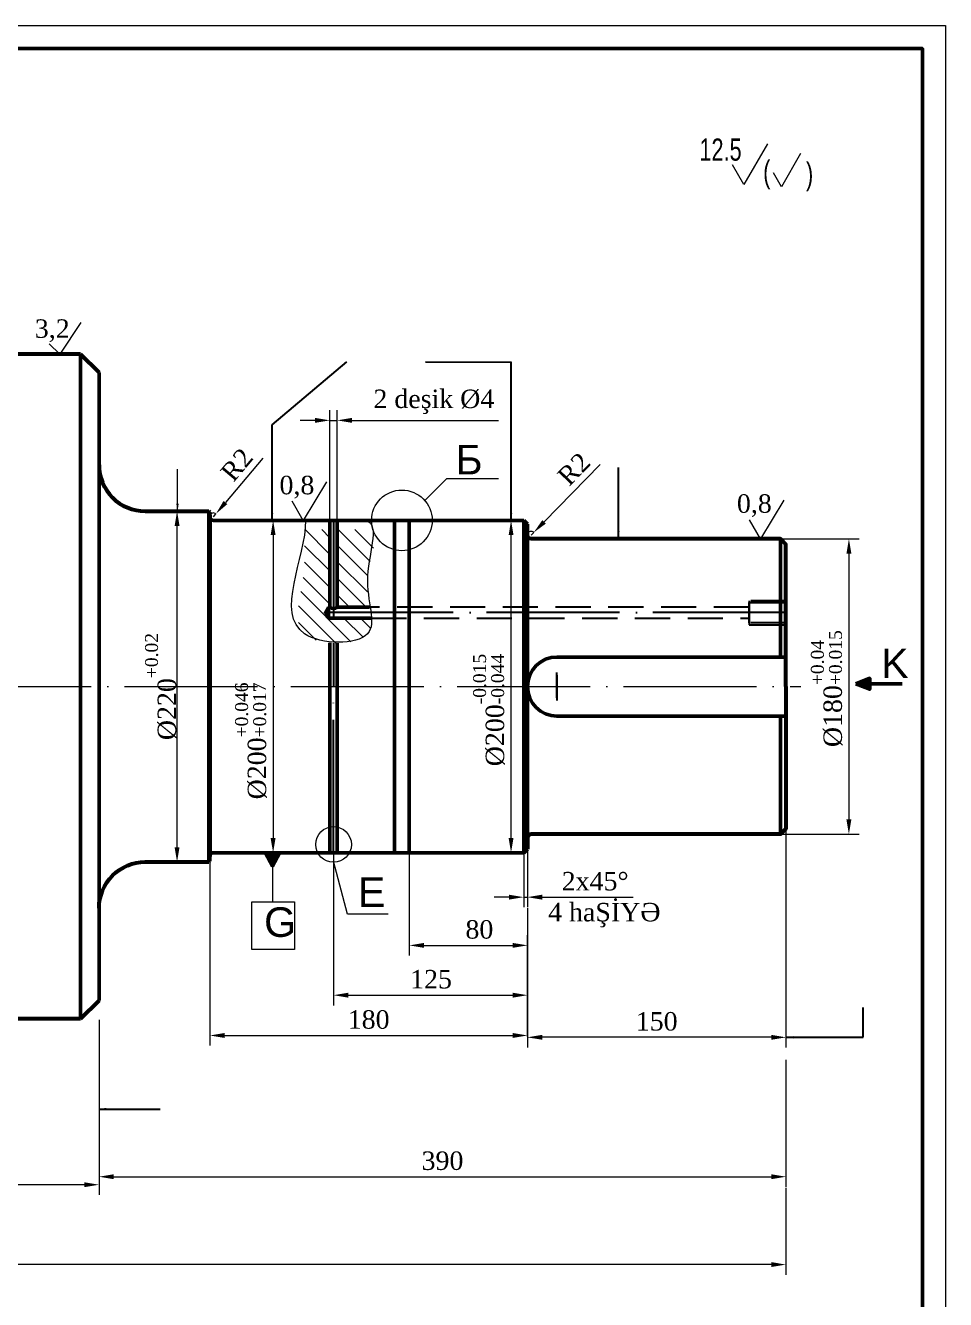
# Model space of a CAD drawing. Header units: millimetres. Extents: x -954 to 34898, y -2134 to 12006.
# Drawn here: x 22281 to 22779, y 4800 to 5490 of the extents above; entities that cross this region are included whole.
import ezdxf

# ---------------------------------------------------------------- set-up
doc = ezdxf.new("R2010")
doc.units = ezdxf.units.MM
doc.header["$LTSCALE"] = 3
for name, pattern in [('ACAD_ISO04W100', [30, 24, -3, 0, -3]), ('ACAD_ISO05W100', [33, 24, -3, 0, -3, 0, -3]), ('DASHED2', [9.525, 6.35, -3.175])]:
    doc.linetypes.add(name, pattern=pattern)
for name, color, linetype, lineweight in [('êîíòóðíàÿ', 7, 'Continuous', 53), ('îñåâûå', 101, 'ACAD_ISO04W100', 20), ('контурная', 7, 'Continuous', 50), ('невидимые', 7, 'DASHED2', 25), ('осевые', 1, 'ACAD_ISO04W100', 25), ('размеры', 80, 'ACAD_ISO05W100', 25), ('тонкая', 7, 'Continuous', 20), ('тонкий', 7, 'Continuous', 20)]:
    doc.layers.add(name, color=color, linetype=linetype, lineweight=lineweight)
doc.styles.add('s1v2.5', font='arial.ttf', dxfattribs={"width": 0.7, "height": 2.5})
doc.styles.add('s2.5v4', font='times.ttf', dxfattribs={"height": 10})
doc.styles.add('s3v2.5', font='arial.ttf', dxfattribs={"width": 0.8, "height": 7.5})
doc.styles.add('s4v4', font='arial.ttf', dxfattribs={"height": 16})
doc.dimstyles.new('s2.5v4', dxfattribs={"dimtxt": 10, "dimasz": 8, "dimexe": 5.5, "dimexo": 0.5, "dimgap": 3.5, "dimtad": 1, "dimdec": 0, "dimtxsty": 's2.5v4', "dimcen": 2.5, "dimclrd": 256, "dimclre": 1, "dimclrt": 256, "dimadec": 0, "dimazin": 0, "dimtfac": 1, "dimtdec": 0, "dimtmove": 0, "dimatfit": 3, "dimfxl": 1, "dimlwd": -1, "dimlwe": -1, "dimarcsym": 0})
doc.dimstyles.new('s3v2.5', dxfattribs={"dimtxt": 7.5, "dimasz": 4, "dimexe": 1.25, "dimexo": 0.625, "dimtad": 1, "dimtxsty": 's3v2.5', "dimcen": 1.5, "dimclrd": 6, "dimclre": 256, "dimclrt": 1, "dimadec": 0, "dimazin": 0, "dimtfac": 1, "dimtmove": 0, "dimatfit": 3, "dimfxl": 1, "dimlwd": -1, "dimlwe": -1, "dimarcsym": 0})

# ---------------------------------------------------------------- blocks, each defined once
blk = doc.blocks.new('*D1932')
at = {"layer": 'Defpoints', "color": 0, "transparency": 16777216}
for p in [(22173.68, 4952.24), (22320.48, 4952.24), (22173.68, 4862.42)]:
    blk.add_point(p, dxfattribs=at)
at = {"layer": 'тонкая', "color": 1, "transparency": 16777216}
for p, q in [((22173.68, 4951.74), (22173.68, 4856.92)), ((22320.48, 4951.74), (22320.48, 4856.92))]:
    blk.add_line(p, q, dxfattribs=at)
at = {"layer": 'тонкая', "transparency": 16777216}
blk.add_line((22312.48, 4862.42), (22181.68, 4862.42), dxfattribs=at)
for points in [[(22181.68, 4863.75), (22181.68, 4861.09), (22173.68, 4862.42)], [(22312.48, 4863.75), (22312.48, 4861.09), (22320.48, 4862.42)]]:
    blk.add_solid(points, dxfattribs=at)
at = {"layer": 'тонкая', "transparency": 16777216, "insert": (22249.44, 4871.01), "char_height": 10, "attachment_point": 5, "style": 's2.5v4'}
blk.add_mtext('600*', dxfattribs=at)
blk = doc.blocks.new('*D1961')
at = {"layer": 'Defpoints', "color": 0, "transparency": 16777216}
for p in [(22382.48, 5224.24), (22383.77, 5225.77)]:
    blk.add_point(p, dxfattribs=at)
at = {"layer": 'тонкая', "transparency": 16777216}
for p, q in [((22409.13, 5255.88), (22388.92, 5231.89)), ((22382.48, 5224.24), (22383.77, 5225.77))]:
    blk.add_line(p, q, dxfattribs=at)
at = {"layer": 'тонкая', "color": 1, "transparency": 16777216}
blk.add_arc((22382.48, 5224.24), 2, 49.89856, 165.67606, dxfattribs=at)
at = {"layer": 'тонкая', "transparency": 16777216}
blk.add_solid([(22387.9, 5232.75), (22389.94, 5231.03), (22383.77, 5225.77)], dxfattribs=at)
at = {"layer": 'тонкая', "transparency": 16777216, "insert": (22395.1, 5252.42), "char_height": 10, "attachment_point": 5, "rotation": 49.89856, "style": 's2.5v4'}
blk.add_mtext('R2', dxfattribs=at)
blk = doc.blocks.new('*D1962')
at = {"layer": 'Defpoints', "color": 0, "transparency": 16777216}
for p in [(22445.48, 5276.4), (22445.48, 5222.24), (22449.48, 5222.24)]:
    blk.add_point(p, dxfattribs=at)
at = {"layer": 'тонкая', "color": 1, "transparency": 16777216}
for p, q in [((22445.48, 5222.74), (22445.48, 5281.9)), ((22449.48, 5222.74), (22449.48, 5281.9))]:
    blk.add_line(p, q, dxfattribs=at)
at = {"layer": 'тонкая', "transparency": 16777216}
for p, q in [((22437.48, 5276.4), (22429.48, 5276.4)), ((22445.48, 5276.4), (22449.48, 5276.4)), ((22457.48, 5276.4), (22536.89, 5276.4))]:
    blk.add_line(p, q, dxfattribs=at)
for points in [[(22437.48, 5277.74), (22437.48, 5275.07), (22445.48, 5276.4)], [(22457.48, 5277.74), (22457.48, 5275.07), (22449.48, 5276.4)]]:
    blk.add_solid(points, dxfattribs=at)
at = {"layer": 'тонкая', "transparency": 16777216, "insert": (22501.81, 5286.44), "char_height": 10, "attachment_point": 5, "style": 's2.5v4'}
blk.add_mtext('2 de{\\fTimes New Roman|b0|i0|c238|p18;şik }%%C4', dxfattribs=at)
blk = doc.blocks.new('*D1963')
at = {"layer": 'Defpoints', "color": 0, "transparency": 16777216}
for p in [(22362.73, 5227.24), (22362.73, 5227.24), (22362.73, 5037.24)]:
    blk.add_point(p, dxfattribs=at)
at = {"layer": 'тонкая', "color": 1, "transparency": 16777216}
for p, q in [((22362.23, 5227.24), (22357.23, 5227.24)), ((22362.23, 5037.24), (22357.23, 5037.24))]:
    blk.add_line(p, q, dxfattribs=at)
at = {"layer": 'тонкая', "transparency": 16777216}
blk.add_line((22362.73, 5045.24), (22362.73, 5219.24), dxfattribs=at)
for points in [[(22361.4, 5219.24), (22364.06, 5219.24), (22362.73, 5227.24)], [(22361.4, 5045.24), (22364.06, 5045.24), (22362.73, 5037.24)]]:
    blk.add_solid(points, dxfattribs=at)
at = {"layer": 'тонкая', "transparency": 16777216, "insert": (22354.01, 5132.24), "char_height": 10, "attachment_point": 5, "rotation": 90, "style": 's2.5v4'}
blk.add_mtext('%%C220{\\H0.7x;\\S+0.02^ ;}', dxfattribs=at)
blk = doc.blocks.new('*D1936')
at = {"layer": 'Defpoints', "color": 0, "transparency": 16777216}
for p in [(22416.02, 5222.24), (22414.44, 5042.25), (22414.74, 5042.25)]:
    blk.add_point(p, dxfattribs=at)
at = {"layer": 'тонкая', "color": 1, "transparency": 16777216}
for p, q in [((22415.52, 5222.24), (22409.24, 5222.24)), ((22414.94, 5042.25), (22420.24, 5042.25))]:
    blk.add_line(p, q, dxfattribs=at)
at = {"layer": 'тонкая', "transparency": 16777216}
blk.add_line((22414.74, 5214.24), (22414.74, 5050.25), dxfattribs=at)
for points in [[(22413.4, 5214.24), (22416.07, 5214.24), (22414.74, 5222.24)], [(22413.4, 5050.25), (22416.07, 5050.25), (22414.74, 5042.25)]]:
    blk.add_solid(points, dxfattribs=at)
at = {"layer": 'тонкая', "transparency": 16777216, "insert": (22402.78, 5102.79), "char_height": 10, "attachment_point": 5, "rotation": 90, "style": 's2.5v4'}
blk.add_mtext('%%C200{\\H0.7x;\\S+0.046^ +0.017;}', dxfattribs=at)
blk = doc.blocks.new('*D1937')
at = {"layer": 'Defpoints', "color": 0, "transparency": 16777216}
for p in [(22527.19, 5222.24), (22543.62, 5222.24), (22527.19, 5042.25)]:
    blk.add_point(p, dxfattribs=at)
at = {"layer": 'тонкая', "color": 1, "transparency": 16777216}
for p, q in [((22527.69, 5222.24), (22549.12, 5222.24)), ((22527.69, 5042.25), (22549.12, 5042.25))]:
    blk.add_line(p, q, dxfattribs=at)
at = {"layer": 'тонкая', "transparency": 16777216}
blk.add_line((22543.62, 5050.25), (22543.62, 5214.24), dxfattribs=at)
for points in [[(22542.29, 5214.24), (22544.95, 5214.24), (22543.62, 5222.24)], [(22542.29, 5050.25), (22544.95, 5050.25), (22543.62, 5042.25)]]:
    blk.add_solid(points, dxfattribs=at)
at = {"layer": 'тонкая', "transparency": 16777216, "insert": (22531.66, 5119.51), "char_height": 10, "attachment_point": 5, "rotation": 90, "style": 's2.5v4'}
blk.add_mtext('%%C200{\\H0.7x;\\S-0.015^ -0.044;}', dxfattribs=at)
blk = doc.blocks.new('*D1938')
at = {"layer": 'Defpoints', "color": 0, "transparency": 16777216}
for p in [(22688.98, 5212.24), (22688.98, 5052.24), (22726.57, 5052.24)]:
    blk.add_point(p, dxfattribs=at)
at = {"layer": 'тонкая', "color": 1, "transparency": 16777216}
for p, q in [((22689.48, 5212.24), (22732.07, 5212.24)), ((22689.48, 5052.24), (22732.07, 5052.24))]:
    blk.add_line(p, q, dxfattribs=at)
at = {"layer": 'тонкая', "transparency": 16777216}
blk.add_line((22726.57, 5204.24), (22726.57, 5060.24), dxfattribs=at)
for points in [[(22725.24, 5204.24), (22727.91, 5204.24), (22726.57, 5212.24)], [(22725.24, 5060.24), (22727.91, 5060.24), (22726.57, 5052.24)]]:
    blk.add_solid(points, dxfattribs=at)
at = {"layer": 'тонкая', "transparency": 16777216, "insert": (22714.61, 5131.1), "char_height": 10, "attachment_point": 5, "rotation": 90, "style": 's2.5v4'}
blk.add_mtext('%%C180{\\H0.7x;\\S+0.04^ +0.015;}', dxfattribs=at)
blk = doc.blocks.new('*D1964')
at = {"layer": 'Defpoints', "color": 0, "transparency": 16777216}
for p in [(22552.48, 5044.25), (22550.48, 5042.25), (22552.48, 5018.17)]:
    blk.add_point(p, dxfattribs=at)
at = {"layer": 'тонкая', "color": 1, "transparency": 16777216}
for p, q in [((22550.48, 5041.75), (22550.48, 5012.67)), ((22552.48, 5043.75), (22552.48, 5012.67))]:
    blk.add_line(p, q, dxfattribs=at)
at = {"layer": 'тонкая', "transparency": 16777216}
for p, q in [((22542.48, 5018.17), (22534.48, 5018.17)), ((22550.48, 5018.17), (22552.48, 5018.17)), ((22560.48, 5018.17), (22609.83, 5018.17))]:
    blk.add_line(p, q, dxfattribs=at)
for points in [[(22542.48, 5019.51), (22542.48, 5016.84), (22550.48, 5018.17)], [(22560.48, 5019.51), (22560.48, 5016.84), (22552.48, 5018.17)]]:
    blk.add_solid(points, dxfattribs=at)
at = {"layer": 'тонкая', "transparency": 16777216, "insert": (22589.16, 5026.76), "char_height": 10, "attachment_point": 5, "style": 's2.5v4'}
blk.add_mtext('2x45%%D', dxfattribs=at)
blk = doc.blocks.new('*D1965')
at = {"layer": 'Defpoints', "color": 0, "transparency": 16777216}
for p in [(22692.48, 5055.24), (22552.48, 5012.67), (22552.48, 4942.26)]:
    blk.add_point(p, dxfattribs=at)
at = {"layer": 'тонкая', "color": 1, "transparency": 16777216}
for p, q in [((22692.48, 5054.74), (22692.48, 4936.76)), ((22552.48, 5012.17), (22552.48, 4936.76))]:
    blk.add_line(p, q, dxfattribs=at)
at = {"layer": 'тонкая', "transparency": 16777216}
blk.add_line((22684.48, 4942.26), (22560.48, 4942.26), dxfattribs=at)
for points in [[(22560.48, 4943.59), (22560.48, 4940.93), (22552.48, 4942.26)], [(22684.48, 4943.59), (22684.48, 4940.93), (22692.48, 4942.26)]]:
    blk.add_solid(points, dxfattribs=at)
at = {"layer": 'тонкая', "transparency": 16777216, "insert": (22622.48, 4950.85), "char_height": 10, "attachment_point": 5, "style": 's2.5v4'}
blk.add_mtext('150', dxfattribs=at)
blk = doc.blocks.new('*D1966')
at = {"layer": 'Defpoints', "color": 0, "transparency": 16777216}
for p in [(22488.48, 5042.25), (22552.48, 4992.06), (22552.48, 4942.26)]:
    blk.add_point(p, dxfattribs=at)
at = {"layer": 'тонкая', "color": 1, "transparency": 16777216}
for p, q in [((22488.48, 5041.75), (22488.48, 4986.56)), ((22552.48, 4942.76), (22552.48, 4997.56))]:
    blk.add_line(p, q, dxfattribs=at)
at = {"layer": 'тонкая', "transparency": 16777216}
blk.add_line((22496.48, 4992.06), (22544.48, 4992.06), dxfattribs=at)
for points in [[(22496.48, 4993.39), (22496.48, 4990.72), (22488.48, 4992.06)], [(22544.48, 4993.39), (22544.48, 4990.72), (22552.48, 4992.06)]]:
    blk.add_solid(points, dxfattribs=at)
at = {"layer": 'тонкая', "transparency": 16777216, "insert": (22526.45, 5000.64), "char_height": 10, "attachment_point": 5, "style": 's2.5v4'}
blk.add_mtext('80', dxfattribs=at)
blk = doc.blocks.new('*D1939')
at = {"layer": 'Defpoints', "color": 0, "transparency": 16777216}
for p in [(22447.48, 5042.25), (22552.48, 4965.08), (22552.48, 4942.26)]:
    blk.add_point(p, dxfattribs=at)
at = {"layer": 'тонкая', "color": 1, "transparency": 16777216}
for p, q in [((22447.48, 5041.75), (22447.48, 4959.58)), ((22552.48, 4942.76), (22552.48, 4970.58))]:
    blk.add_line(p, q, dxfattribs=at)
at = {"layer": 'тонкая', "transparency": 16777216}
blk.add_line((22455.48, 4965.08), (22544.48, 4965.08), dxfattribs=at)
for points in [[(22455.48, 4966.42), (22455.48, 4963.75), (22447.48, 4965.08)], [(22544.48, 4966.42), (22544.48, 4963.75), (22552.48, 4965.08)]]:
    blk.add_solid(points, dxfattribs=at)
at = {"layer": 'тонкая', "transparency": 16777216, "insert": (22500.27, 4973.67), "char_height": 10, "attachment_point": 5, "style": 's2.5v4'}
blk.add_mtext('125', dxfattribs=at)
blk = doc.blocks.new('*D1940')
at = {"layer": 'Defpoints', "color": 0, "transparency": 16777216}
for p in [(22692.48, 4930.48), (22320.48, 4897.93), (22692.48, 4866.77)]:
    blk.add_point(p, dxfattribs=at)
at = {"layer": 'тонкая', "color": 1, "transparency": 16777216}
for p, q in [((22692.48, 4929.98), (22692.48, 4861.27)), ((22320.48, 4897.43), (22320.48, 4861.27))]:
    blk.add_line(p, q, dxfattribs=at)
at = {"layer": 'тонкая', "transparency": 16777216}
blk.add_line((22328.48, 4866.77), (22684.48, 4866.77), dxfattribs=at)
for points in [[(22328.48, 4868.1), (22328.48, 4865.43), (22320.48, 4866.77)], [(22684.48, 4868.1), (22684.48, 4865.43), (22692.48, 4866.77)]]:
    blk.add_solid(points, dxfattribs=at)
at = {"layer": 'тонкая', "transparency": 16777216, "insert": (22506.48, 4875.37), "char_height": 10, "attachment_point": 5, "style": 's2.5v4'}
blk.add_mtext('390', dxfattribs=at)
blk = doc.blocks.new('*D1941')
at = {"layer": 'Defpoints', "color": 0, "transparency": 16777216}
for p in [(22692.48, 4861.27), (21801.68, 4854.81), (21801.68, 4819.18)]:
    blk.add_point(p, dxfattribs=at)
at = {"layer": 'тонкая', "color": 1, "transparency": 16777216}
for p, q in [((22692.48, 4860.77), (22692.48, 4813.68)), ((21801.68, 4854.31), (21801.68, 4813.68))]:
    blk.add_line(p, q, dxfattribs=at)
at = {"layer": 'тонкая', "transparency": 16777216}
blk.add_line((22684.48, 4819.18), (21809.68, 4819.18), dxfattribs=at)
for points in [[(21809.68, 4820.52), (21809.68, 4817.85), (21801.68, 4819.18)], [(22684.48, 4820.52), (22684.48, 4817.85), (22692.48, 4819.18)]]:
    blk.add_solid(points, dxfattribs=at)
at = {"layer": 'тонкая', "transparency": 16777216, "insert": (22247.08, 4827.77), "char_height": 10, "attachment_point": 5, "style": 's2.5v4'}
blk.add_mtext('1380', dxfattribs=at)
blk = doc.blocks.new('*D1942')
at = {"layer": 'Defpoints', "color": 0, "transparency": 16777216}
for p in [(22380.48, 5037.74), (22552.48, 4955.9), (22552.48, 4943.26)]:
    blk.add_point(p, dxfattribs=at)
at = {"layer": 'тонкая', "color": 1, "transparency": 16777216}
for p, q in [((22380.48, 5037.24), (22380.48, 4937.76)), ((22552.48, 4955.4), (22552.48, 4937.76))]:
    blk.add_line(p, q, dxfattribs=at)
at = {"layer": 'тонкая', "transparency": 16777216}
blk.add_line((22388.48, 4943.26), (22544.48, 4943.26), dxfattribs=at)
for points in [[(22388.48, 4944.6), (22388.48, 4941.93), (22380.48, 4943.26)], [(22544.48, 4944.6), (22544.48, 4941.93), (22552.48, 4943.26)]]:
    blk.add_solid(points, dxfattribs=at)
at = {"layer": 'тонкая', "transparency": 16777216, "insert": (22466.48, 4951.85), "char_height": 10, "attachment_point": 5, "style": 's2.5v4'}
blk.add_mtext('180', dxfattribs=at)
blk = doc.blocks.new('*D1967')
at = {"layer": 'Defpoints', "color": 0, "transparency": 16777216}
for p in [(22554.48, 5214.24), (22555.88, 5215.67)]:
    blk.add_point(p, dxfattribs=at)
at = {"layer": 'тонкая', "transparency": 16777216}
for p, q in [((22591.87, 5252.49), (22561.47, 5221.39)), ((22554.48, 5214.24), (22555.88, 5215.67))]:
    blk.add_line(p, q, dxfattribs=at)
at = {"layer": 'тонкая', "color": 1, "transparency": 16777216}
blk.add_arc((22554.48, 5214.24), 2, 45.65154, 165.67606, dxfattribs=at)
at = {"layer": 'тонкая', "transparency": 16777216}
blk.add_solid([(22560.52, 5222.32), (22562.42, 5220.46), (22555.88, 5215.67)], dxfattribs=at)
at = {"layer": 'тонкая', "transparency": 16777216, "insert": (22577.63, 5250.08), "char_height": 10, "attachment_point": 5, "rotation": 45.65154, "style": 's2.5v4'}
blk.add_mtext('R2', dxfattribs=at)

msp = doc.modelspace()

# ---------------------------------------------------------------- hatches: boundary and pattern name
at = {"layer": 'контурная'}
h = msp.add_hatch(color=256, dxfattribs=at)
h.paths.add_polyline_path([(22737.903, 5133.74), (22730.403, 5133.74), (22737.903, 5130.74)])
h.paths.add_polyline_path([(22737.903, 5136.74), (22730.403, 5133.74), (22737.903, 5133.74)])
h = msp.add_hatch(color=256, dxfattribs=at)
h.paths.add_polyline_path([(22418.44, 5042.248), (22414.44, 5042.248), (22414.44, 5034.748)])
h.paths.add_polyline_path([(22414.44, 5042.248), (22410.44, 5042.248), (22414.44, 5034.748)])
at = {"layer": 'тонкая'}
h = msp.add_hatch(dxfattribs=at)
h.set_pattern_fill('ANSI31', color=256, scale=2, style=0)
h.set_pattern_definition([(135, (28095.502, 5175.4394), (4.490128, 4.490128), [])])
edge = h.paths.add_edge_path()
edge.add_line((22449.48, 5217.24), (22465.885, 5217.24))
edge.add_spline(control_points=[(22465.885, 5217.24), (22474.232, 5217.24), (22463.365, 5196.123), (22466.112, 5180.141), (22466.965, 5175.24)], knot_values=[0, 0, 0, 0, 25.0419203, 38.9307486, 38.9307486, 38.9307486, 38.9307486], degree=3, periodic=0)
edge.add_line((22466.965, 5175.24), (22449.48, 5175.24))
edge.add_line((22449.48, 5175.24), (22449.48, 5217.24))
edge = h.paths.add_edge_path()
edge.add_line((22442.608, 5172.24), (22444.235, 5169.24))
edge.add_line((22444.235, 5169.24), (22467.86, 5169.24))
edge.add_spline(control_points=[(22467.86, 5169.24), (22468.171, 5165.836), (22466.888, 5154.521), (22416.084, 5153.114), (22431.805, 5186.194), (22431.805, 5198.87)], knot_values=[45.0510726, 45.0510726, 45.0510726, 45.0510726, 56.3990761, 90.4793422, 128.5082205, 128.5082205, 128.5082205, 128.5082205], degree=3, periodic=0)
edge.add_spline(control_points=[(22431.805, 5198.87), (22431.805, 5198.87), (22431.805, 5198.87), (22431.805, 5198.87)], knot_values=[128.5082205, 128.5082205, 128.5082205, 128.5082205, 128.5082351, 128.5082351, 128.5082351, 128.5082351], degree=3, periodic=0)
edge.add_spline(control_points=[(22431.805, 5198.87), (22431.805, 5192.747), (22431.805, 5223.363), (22431.805, 5217.24)], knot_values=[0.0000146, 0.0000146, 0.0000146, 0.0000146, 18.3701832, 18.3701832, 18.3701832, 18.3701832], degree=3, periodic=0)
edge.add_line((22431.805, 5217.24), (22445.48, 5217.24))
edge.add_line((22445.48, 5217.24), (22445.48, 5175.24))
edge.add_line((22445.48, 5175.24), (22444.235, 5175.24))
edge.add_line((22444.235, 5175.24), (22442.608, 5172.24))

# ---------------------------------------------------------------- linework, layer by layer
at = {"layer": 'êîíòóðíàÿ'}
for points in [[(22310.479, 5312.24), (22237.026, 5312.24)], [(22380.48, 5225.24), (22380.48, 5040.248)], [(22310.479, 4952.24), (22244.815, 4952.24)]]:
    msp.add_lwpolyline(points, dxfattribs=at)
for points in [[(22320.479, 5252.24, 0.4142136), (22345.479, 5227.24), (22379.98, 5227.24)], [(22692.479, 5132.24), (22692.479, 5209.24), (22689.479, 5212.24), (22554.48, 5212.24, -0.4142136), (22552.48, 5214.24), (22552.48, 5220.24)], [(22692.479, 5132.24), (22692.479, 5055.24), (22689.479, 5052.24), (22554.48, 5052.24, 0.4142136), (22552.48, 5050.24), (22552.48, 5044.248)], [(22320.479, 5012.24, -0.4142136), (22345.479, 5037.24), (22379.98, 5037.24)]]:
    msp.add_lwpolyline(points, format="xyb", dxfattribs=at)
at = {"layer": 'îñåâûå'}
msp.add_line((21793.679, 5132.24), (22700.479, 5132.24), dxfattribs=at)
at = {"layer": 'контурная'}
for p, q in [((22310.479, 4952.24), (22310.479, 5312.24)), ((22310.479, 5312.24), (22320.479, 5302.24)), ((22320.479, 5302.24), (22320.479, 5132.24)), ((22378.48, 5227.24), (22379.98, 5227.24)), ((22380.48, 5226.74), (22379.98, 5227.24)), ((22379.98, 5227.24), (22379.98, 5037.24)), ((22380.48, 5225.24), (22380.48, 5226.74)), ((22382.48, 5222.24), (22550.48, 5222.24)), ((22417.907, 5222.24), (22419.907, 5222.24)), ((22445.48, 5222.24), (22445.48, 5175.24)), ((22449.48, 5222.24), (22449.48, 5175.24)), ((22488.48, 5222.24), (22480.48, 5222.24)), ((22480.48, 5222.24), (22480.48, 5137.24)), ((22488.48, 5222.24), (22488.48, 5137.24)), ((22525.48, 5222.24), (22492.48, 5222.24)), ((22552.48, 5220.24), (22550.48, 5222.24)), ((22550.48, 5222.24), (22550.48, 5042.248)), ((22552.48, 5214.24), (22552.48, 5132.24)), ((22665.621, 5212.24), (22667.621, 5212.24)), ((22689.479, 5212.24), (22689.479, 5148.24)), ((22444.671, 5169.259), (22444.671, 5175.259)), ((22444.671, 5175.259), (22445.48, 5175.213)), ((22320.479, 5168.377), (22320.479, 5168.377)), ((22467.858, 5169.259), (22444.671, 5169.259)), ((22445.48, 5155.889), (22445.48, 5132.24)), ((22449.48, 5155.743), (22449.48, 5132.24)), ((22568.48, 5148.24), (22692.479, 5148.24)), ((22480.48, 5042.248), (22480.48, 5137.24)), ((22488.48, 5042.248), (22488.48, 5137.24)), ((22320.479, 4962.24), (22320.479, 5132.24)), ((22445.48, 5042.248), (22445.48, 5132.24)), ((22449.48, 5042.248), (22449.48, 5132.24)), ((22552.48, 5050.24), (22552.48, 5132.24)), ((22568.48, 5116.24), (22692.479, 5116.24)), ((22689.479, 5052.24), (22689.479, 5116.24)), ((22552.48, 5044.248), (22550.48, 5042.248)), ((22378.48, 5037.24), (22379.98, 5037.24)), ((22380.48, 5037.74), (22379.98, 5037.24)), ((22380.48, 5040.248), (22380.48, 5037.74)), ((22550.48, 5042.248), (22382.48, 5042.248)), ((22414.44, 5034.748), (22410.44, 5042.248)), ((22414.44, 5034.748), (22418.44, 5042.248)), ((22310.479, 4952.24), (22320.479, 4962.24))]:
    msp.add_line(p, q, dxfattribs=at)
msp.add_lwpolyline([(21343.898, 5477.768), (22766.398, 5477.768), (22766.398, 4452.768), (21343.898, 4452.768), (21343.898, 5477.768)], close=True, dxfattribs=at)
for points in [[(22444.671, 5169.259), (22443.044, 5172.259), (22444.671, 5175.259)], [(22466.965, 5175.213), (22449.48, 5175.213)], [(22730.403, 5133.74), (22737.903, 5133.74), (22737.903, 5136.74), (22730.403, 5133.74)], [(22730.403, 5133.74), (22755.403, 5133.74)], [(22730.403, 5133.74), (22737.903, 5133.74), (22737.903, 5130.74), (22730.403, 5133.74)]]:
    msp.add_lwpolyline(points, dxfattribs=at)
for centre, radius, start, end in [((22382.48, 5224.24), 2, 180, 270), ((22447.48, 5177.842), 3.303, 232.73881, 307.26119), ((22568.48, 5132.24), 16, 90, 180), ((22568.48, 5132.24), 16, 180, 270), ((22382.48, 5040.248), 2, 90, 180)]:
    msp.add_arc(centre, radius, start, end, dxfattribs=at)
at = {"layer": 'невидимые'}
for points in [[(22672.479, 5175.259), (22449.915, 5175.259)], [(22692.479, 5172.24), (22692.479, 5178.74), (22672.479, 5178.74), (22672.479, 5165.74), (22692.479, 5165.74), (22692.479, 5166.74), (22672.479, 5166.74), (22672.479, 5177.74), (22692.479, 5177.74)], [(22467.858, 5169.259), (22672.479, 5169.259)]]:
    msp.add_lwpolyline(points, dxfattribs=at)
at = {"layer": 'осевые'}
for p, q in [((22447.48, 5222.24), (22447.48, 5169.24)), ((22692.479, 5172.259), (22443.044, 5172.259)), ((22447.48, 5155.767), (22447.48, 5132.24)), ((22568.48, 5126.156), (22568.48, 5139.828)), ((22568.48, 5138.324), (22568.48, 5124.652)), ((22447.48, 5042.248), (22447.48, 5132.24))]:
    msp.add_line(p, q, dxfattribs=at)
at = {"layer": 'размеры'}
msp.add_line((22497.246, 5308.041), (22543.758, 5307.85), dxfattribs=at)
at = {"layer": 'тонкая'}
msp.add_line((22414.44, 5042.248), (22414.44, 5015.568), dxfattribs=at)
for points in [[(21293.898, 5490.268), (22778.898, 5490.268), (22778.898, 4440.268), (21293.898, 4440.268), (21293.898, 5490.268)], [(22682.411, 5426.101), (22669.696, 5404.078), (22663.525, 5414.767)], [(22700.375, 5420.859), (22690.003, 5402.894), (22685.684, 5410.376)], [(22414.44, 5042.248), (22414.44, 5034.748), (22418.44, 5042.248)], [(22477.126, 5008.957), (22455.105, 5008.957), (22447.426, 5037.613)]]:
    msp.add_lwpolyline(points, dxfattribs=at)
msp.add_lwpolyline([(22403.14, 5015.568), (22426.406, 5015.568), (22426.406, 4989.889), (22403.14, 4989.889)], close=True, dxfattribs=at)
msp.add_circle((22447.48, 5046.74), 9.646, dxfattribs=at)
at = {"layer": 'тонкая', "start_tangent": (1, 0), "end_tangent": (0, 1)}
msp.add_spline([(22463.504, 5222.24), (22465.885, 5192.198), (22465.885, 5160.841), (22431.805, 5160.841), (22432.557, 5222.24)], degree=3, dxfattribs=at)
at = {"layer": 'тонкий'}
for points in [[(22310.55, 5329.483), (22299.162, 5312.24), (22293.477, 5317.925)], [(22496.891, 5232.997), (22508.767, 5244.874), (22536.882, 5244.874)], [(22443.6, 5243.155), (22431.034, 5222.24), (22425.067, 5232.575)], [(22691.315, 5233.155), (22678.749, 5212.24), (22672.782, 5222.575)]]:
    msp.add_lwpolyline(points, dxfattribs=at)
msp.add_circle((22484.48, 5222.24), 16.424, dxfattribs=at)

# ---------------------------------------------------------------- texts
at = {"layer": 'контурная', "style": 's4v4'}
for s, p in [('K', (22744.043, 5136.84)), ('E', (22460.626, 5012.901)), ('G', (22409.85, 4996.671))]:
    msp.add_text(s, height=16, dxfattribs=at).set_placement(p)
at = {"layer": 'тонкая', "style": 's1v2.5', "width": 0.7}
for s, p in [('12.5', (22645.639, 5417.064)), ('(', (22680.148, 5405.203)), (')', (22703.342, 5404.073))]:
    msp.add_text(s, height=12, dxfattribs=at).set_placement(p)
at = {"layer": 'тонкая', "style": 's2.5v4'}
msp.add_text('4 haŞİYƏ', height=10, dxfattribs=at).set_placement((22563.692, 5005.055))
at = {"layer": 'тонкий'}
for s, height, style, p in [('3,2', 10, 's2.5v4', (22285.692, 5321.118)), ('Б', 16, 's4v4', (22513.537, 5247.146)), ('0,8', 10, 's2.5v4', (22418.209, 5236.356)), ('0,8', 10, 's2.5v4', (22665.924, 5226.356))]:
    msp.add_text(s, height=height, dxfattribs=dict(at, style=style)).set_placement(p)

# ---------------------------------------------------------------- dimensions: what is measured, and where the dimension line sits
at = {"layer": 'тонкая'}
for base, p1, p2, text, picture, middle in [((22445.48, 5276.404), (22449.48, 5222.24), (22445.48, 5222.24), '2 de{\\fTimes New Roman|b0|i0|c238|p18;şik }%%C<>', '*D1962', (22501.811, 5276.404)), ((22552.48, 4965.083), (22447.48, 5042.248), (22552.48, 4942.259), '125', '*D1939', (22500.266, 4965.083)), ((22552.48, 4992.057), (22488.48, 5042.248), (22552.48, 4942.259), '80', '*D1966', (22526.451, 4992.057)), ((22173.679, 4862.42), (22320.479, 4952.24), (22173.679, 4952.24), '600*', '*D1932', (22249.441, 4862.42))]:
    dim = msp.add_linear_dim(base=base, p1=p1, p2=p2, text=text, dimstyle='s2.5v4', dxfattribs=at)
    dim.commit()
    dim.dimension.update_dxf_attribs({"geometry": picture, "text_midpoint": middle, "dimtype": 160})
dim = msp.add_radius_dim(center=(22382.48, 5224.24), mpoint=(22383.768, 5225.77), dimstyle='s2.5v4', dxfattribs=at)
dim.commit()
dim.dimension.update_dxf_attribs({"geometry": '*D1961', "text_midpoint": (22395.098, 5252.42)})
dim = msp.add_radius_dim(center=(22554.48, 5214.24), mpoint=(22555.878, 5215.67), dimstyle='s2.5v4', dxfattribs=at)
dim.commit()
dim.dimension.update_dxf_attribs({"geometry": '*D1967', "text_midpoint": (22583.705, 5244.138), "dimtype": 164})
dim = msp.add_linear_dim(base=(22362.729, 5227.24), p1=(22362.729, 5037.24), p2=(22362.729, 5227.24), angle=90, text='%%C220{\\H0.7x;\\S+0.02^ ;}', dimstyle='s2.5v4', dxfattribs=at)
dim.commit()
dim.dimension.update_dxf_attribs({"geometry": '*D1963', "text_midpoint": (22354.013, 5132.24)})
for base, p1, p2, text, picture, middle in [((22414.738, 5042.248), (22416.015, 5222.24), (22414.44, 5042.248), '%%C200{\\H0.7x;\\S+0.046^ +0.017;}', '*D1936', (22414.738, 5102.792)), ((22543.62, 5222.24), (22527.186, 5042.248), (22527.186, 5222.24), '%%C200{\\H0.7x;\\S-0.015^ -0.044;}', '*D1937', (22543.62, 5119.508)), ((22726.574, 5052.24), (22688.979, 5212.24), (22688.979, 5052.24), '%%C180{\\H0.7x;\\S+0.04^ +0.015;}', '*D1938', (22726.574, 5131.103))]:
    dim = msp.add_linear_dim(base=base, p1=p1, p2=p2, angle=90, text=text, dimstyle='s2.5v4', dxfattribs=at)
    dim.commit()
    dim.dimension.update_dxf_attribs({"geometry": picture, "text_midpoint": middle, "dimtype": 160})
for base, p1, p2, text, picture, middle in [((22552.48, 4942.259), (22692.479, 5055.24), (22552.48, 5012.672), '150', '*D1965', (22622.479, 4950.845)), ((22552.48, 5018.172), (22550.48, 5042.248), (22552.48, 5044.248), '<>x45%%D', '*D1964', (22589.157, 5026.759)), ((22552.48, 4943.263), (22380.48, 5037.74), (22552.48, 4955.897), '180', '*D1942', (22466.48, 4951.849)), ((22692.479, 4866.765), (22320.479, 4897.933), (22692.479, 4930.479), '390', '*D1940', (22506.479, 4875.366)), ((21801.679, 4819.185), (22692.479, 4861.265), (21801.679, 4854.813), '1380', '*D1941', (22247.079, 4827.771))]:
    dim = msp.add_linear_dim(base=base, p1=p1, p2=p2, text=text, dimstyle='s2.5v4', dxfattribs=at)
    dim.commit()
    dim.dimension.update_dxf_attribs({"geometry": picture, "text_midpoint": middle})

# ---------------------------------------------------------------- leaders
at = {"layer": 'размеры'}
for points in [[(22414.181, 5222.24), (22414.181, 5274.026), (22454.722, 5308.041)], [(22543.62, 5222.24), (22543.62, 5274.026), (22543.759, 5308.041)], [(22601.74, 5212.24), (22601.74, 5250.941)], [(22692.479, 4942.259), (22734.262, 4942.259), (22734.262, 4958.497)], [(22320.479, 4903.433), (22353.637, 4903.433)]]:
    msp.add_leader(points, dimstyle='s3v2.5', override={"dimgap": 0.625, "dimtad": 0}, dxfattribs=at)
at = {"layer": 'тонкий'}
msp.add_leader([(22362.979, 5227.24), (22362.979, 5249.898)], dimstyle='s3v2.5', override={"dimgap": 0.625, "dimtad": 0}, dxfattribs=at)

doc.saveas('drawing.dxf')
